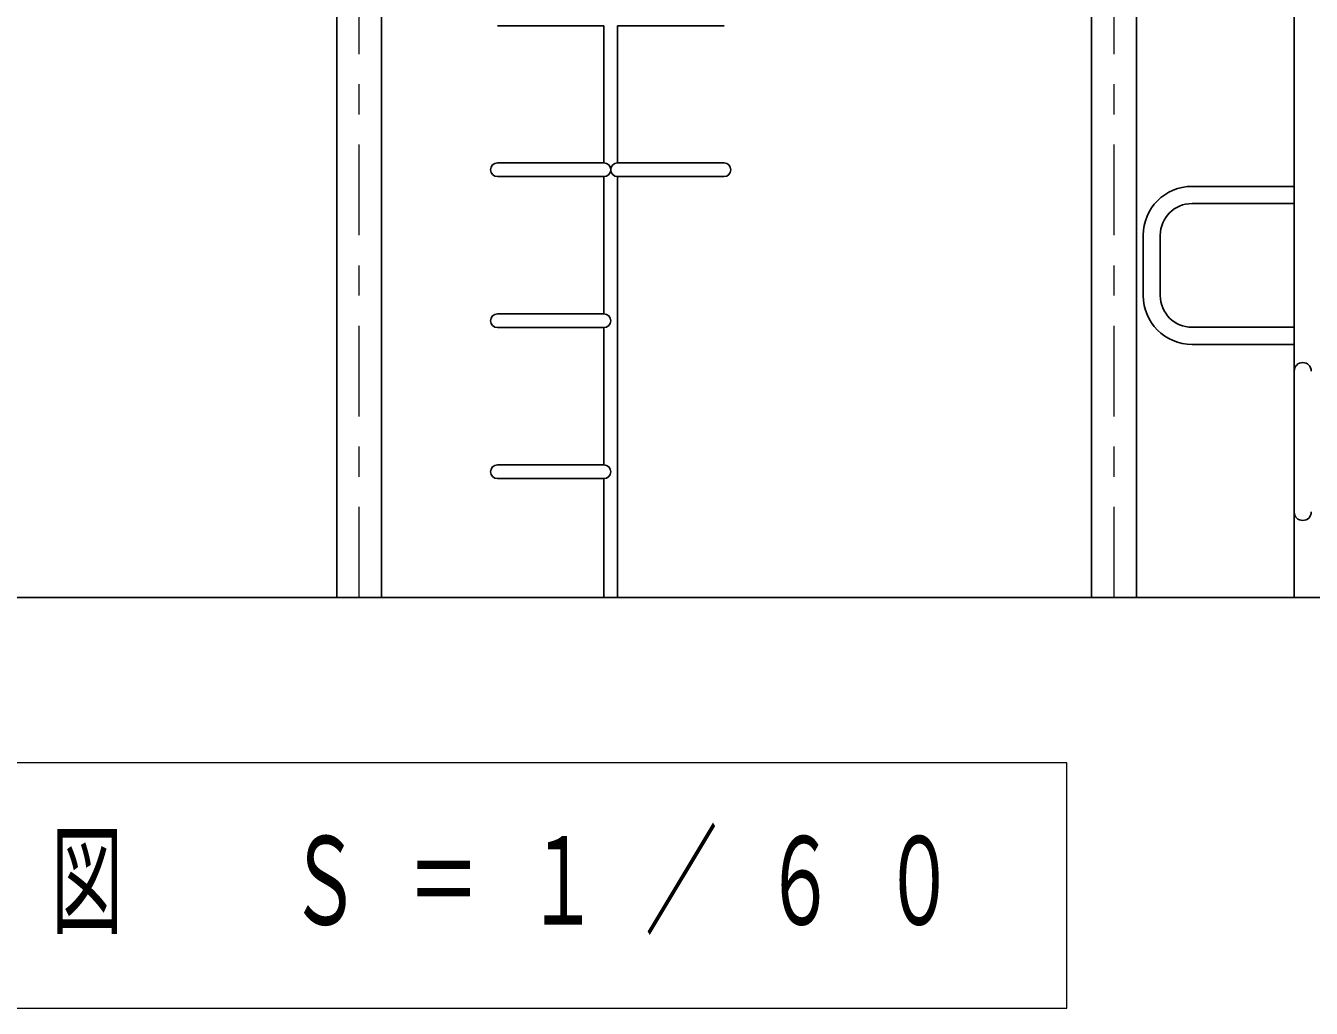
# Model space of a CAD drawing. Units: millimetres on the paper, scale 1:60. Extents: x -385 to 0, y -594 to 267.
# Drawn here: x -283.64 to -241.07, y -143.4 to -110.85 of the extents above; entities that cross this region are included whole.
import ezdxf

# ---------------------------------------------------------------- set-up
doc = ezdxf.new("R2010")
doc.units = ezdxf.units.MM
doc.linetypes.add('USER2', pattern=[6, 3, -1, 1, -1])
doc.layers.add('1_60', color=7, linetype='Continuous', lineweight=25)
doc.styles.add('ＭＳ ゴシック', font='')
doc.styles.get('ＭＳ ゴシック').set_extended_font_data('MS Gothic')

msp = doc.modelspace()

# ---------------------------------------------------------------- linework, layer by layer
at = {"layer": '1_60', "linetype": 'USER2', "lineweight": 13}
for p, q in [((-247.603, -129.794), (-247.603, -79.794)), ((-272.603, -129.794), (-272.603, -88.057))]:
    msp.add_line(p, q, dxfattribs=at)
at = {"layer": '1_60'}
for p, q in [((-248.345, -129.794), (-248.345, -81.219)), ((-246.86, -129.794), (-246.86, -81.219)), ((-273.345, -129.794), (-273.345, -88.477)), ((-271.86, -129.794), (-271.86, -88.477)), ((-264.496, -110.854), (-268.02, -110.854)), ((-264.496, -115.4), (-264.496, -110.854)), ((-264.043, -115.4), (-264.043, -110.854)), ((-264.043, -110.854), (-260.519, -110.854)), ((-264.496, -115.4), (-268.02, -115.4)), ((-260.519, -115.4), (-264.043, -115.4)), ((-264.496, -115.854), (-268.02, -115.854)), ((-264.496, -120.4), (-264.496, -115.854)), ((-260.519, -115.854), (-264.043, -115.854)), ((-264.043, -129.794), (-264.043, -115.854)), ((-264.496, -120.4), (-268.02, -120.4)), ((-264.496, -120.854), (-268.02, -120.854)), ((-264.496, -125.401), (-264.496, -120.854)), ((-264.496, -125.401), (-268.02, -125.401)), ((-264.496, -125.854), (-268.02, -125.854)), ((-264.496, -129.794), (-264.496, -125.854)), ((-340.708, -129.794), (-225.005, -129.794))]:
    msp.add_line(p, q, dxfattribs=at)
at = {"layer": '1_60', "color": 70}
for p, q in [((-241.636, -129.794), (-241.636, -83.96)), ((-245.02, -116.177), (-241.636, -116.177)), ((-245.02, -116.744), (-241.636, -116.744)), ((-246.636, -119.794), (-246.636, -117.794)), ((-246.07, -119.794), (-246.07, -117.794)), ((-241.636, -120.844), (-245.02, -120.844)), ((-241.636, -121.41), (-245.02, -121.41))]:
    msp.add_line(p, q, dxfattribs=at)
at = {"layer": '1_60', "lineweight": 13}
for p, q in [((-249.16, -135.269), (-299.96, -135.269)), ((-249.16, -143.402), (-249.16, -135.269)), ((-299.96, -143.402), (-249.16, -143.402))]:
    msp.add_line(p, q, dxfattribs=at)
at = {"layer": '1_60'}
for centre, start, end in [((-268.02, -115.627), 90, 270), ((-264.496, -115.627), 270, 90), ((-264.043, -115.627), 90, 270), ((-260.519, -115.627), 270, 90), ((-268.02, -120.627), 90, 270), ((-264.496, -120.627), 270, 90), ((-268.02, -125.627), 90, 270), ((-264.496, -125.627), 270, 90)]:
    msp.add_arc(centre, 0.227, start, end, dxfattribs=at)
at = {"layer": '1_60', "color": 70}
for centre, radius, start, end in [((-245.02, -117.794), 1.617, 90, 180), ((-245.02, -117.794), 1.05, 90, 180), ((-245.02, -119.794), 1.617, 180, 270), ((-245.02, -119.794), 1.05, 180, 270), ((-241.353, -122.294), 0.283, 0, 180), ((-241.353, -126.961), 0.283, 180, 0)]:
    msp.add_arc(centre, radius, start, end, dxfattribs=at)

# ---------------------------------------------------------------- texts
at = {"layer": '1_60', "insert": (-298.56, -139.336), "char_height": 2.933, "attachment_point": 4, "style": 'ＭＳ ゴシック'}
msp.add_mtext('\\T1.64;\\W0.6;Ｃ視立面図\u3000Ｓ＝１／６０', dxfattribs=at)

doc.saveas('drawing.dxf')
